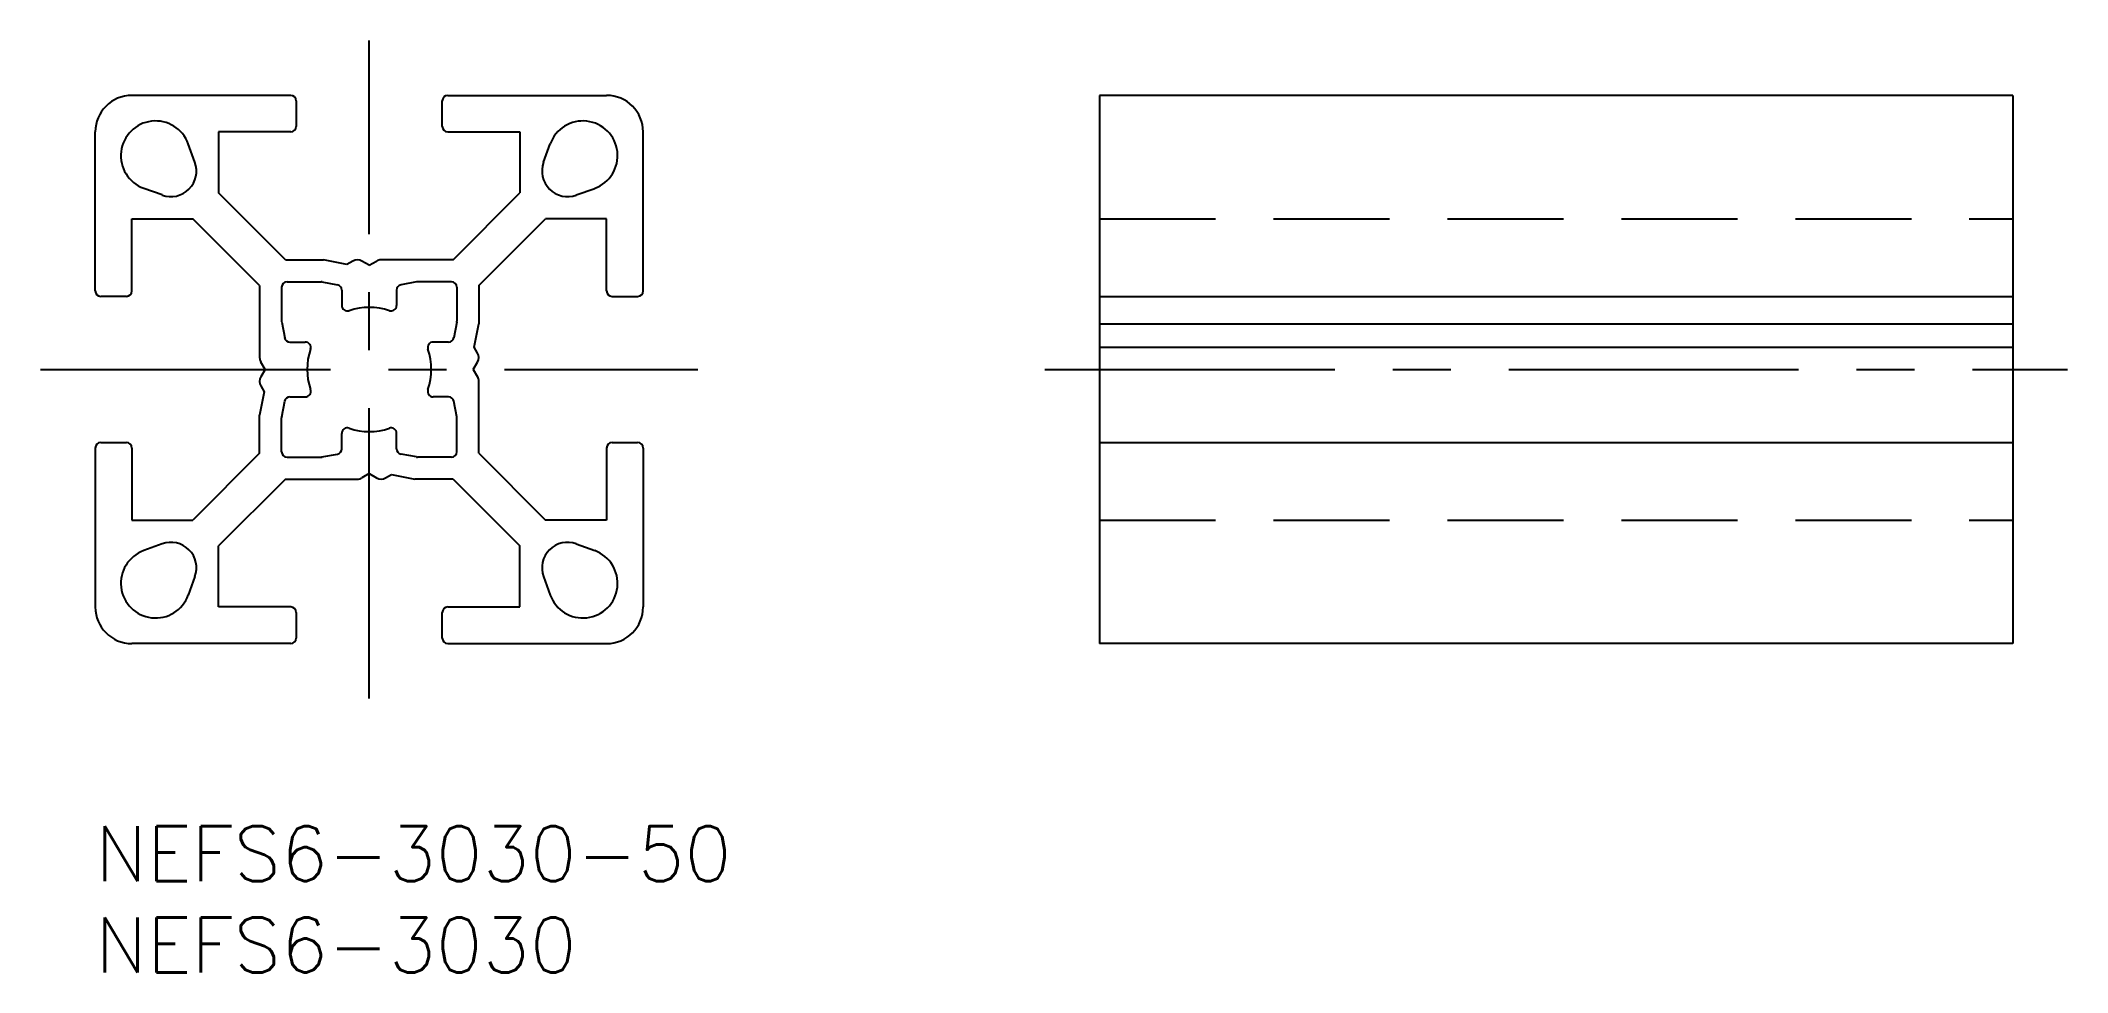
# Model space of a CAD drawing. Extents: x -3 to 108, y -8 to 43.
import ezdxf

# ---------------------------------------------------------------- set-up
doc = ezdxf.new("R2010")
doc.units = 0
doc.header["$LTSCALE"] = 0.5
doc.linetypes.add('CENTER', pattern=[50.8, 31.75, -6.35, 6.35, -6.35])
doc.linetypes.add('DASHED', pattern=[19.05, 12.7, -6.35])
for name, color, linetype in [('MSM_CENTER', 1, 'CENTER'), ('MSM_CONTINUOUS', 7, 'CONTINUOUS'), ('MSM_DASHED', 4, 'DASHED'), ('MSM_PART_NUMBER', 7, 'CONTINUOUS')]:
    doc.layers.add(name, color=color, linetype=linetype)
doc.styles.get("Standard").update_dxf_attribs({"font": 'txt.shx', "height": 1, "bigfont": 'bigfont.shx'})

# ---------------------------------------------------------------- blocks, each defined once
blk = doc.blocks.new('*U21')
at = {"layer": 'MSM_PART_NUMBER'}
blk.add_text('NEFS6-3030-50', height=3, dxfattribs=at).set_placement((0, -3))
blk = doc.blocks.new('*U22')
at = {"layer": 'MSM_PART_NUMBER'}
blk.add_text('NEFS6-3030', height=3, dxfattribs=at).set_placement((0, -8))

msp = doc.modelspace()

# ---------------------------------------------------------------- linework, layer by layer
at = {"layer": 'MSM_CENTER'}
for p, q in [((15, 7), (15, 43)), ((-3, 25), (33, 25)), ((52, 25), (108, 25))]:
    msp.add_line(p, q, dxfattribs=at)
at = {"layer": 'MSM_CONTINUOUS'}
for p, q in [((10.7, 40), (2, 40)), ((19.3, 40), (28, 40)), ((105, 40), (55, 40)), ((55, 40), (55, 10)), ((105, 40), (105, 10)), ((11, 39.7), (11, 38.3)), ((19, 38.3), (19, 39.7)), ((0, 29.3), (0, 38)), ((6.75, 38), (6.75, 34.66)), ((10.7, 38), (6.75, 38)), ((19.3, 38), (23.25, 38)), ((23.25, 38), (23.25, 34.66)), ((30, 29.3), (30, 38)), ((5.45, 36.34), (5.09, 37.35)), ((24.55, 36.34), (24.91, 37.35)), ((3.66, 34.55), (2.65, 34.91)), ((10.41, 31), (6.75, 34.66)), ((19.59, 31), (23.25, 34.66)), ((26.34, 34.55), (27.35, 34.91)), ((2, 33.25), (5.34, 33.25)), ((2, 29.3), (2, 33.25)), ((9, 29.59), (5.34, 33.25)), ((21, 29.59), (24.66, 33.25)), ((28, 33.25), (24.66, 33.25)), ((28, 29.3), (28, 33.25)), ((10.41, 31), (12.5, 31)), ((13.78, 30.75), (12.5, 31)), ((14.1, 30.93), (13.78, 30.75)), ((15, 30.7), (14.6, 30.93)), ((15, 30.7), (15.4, 30.93)), ((19.59, 31), (15.65, 31)), ((1.7, 29), (0.3, 29)), ((9, 29.59), (9, 25.65)), ((10.2, 29.5), (10.2, 27.64)), ((10.5, 29.8), (12.36, 29.8)), ((12.41, 29.79), (13.26, 29.63)), ((13.5, 29.34), (13.5, 28.5)), ((16.5, 29.34), (16.5, 28.5)), ((17.59, 29.79), (16.74, 29.63)), ((19.5, 29.8), (17.64, 29.8)), ((19.8, 29.5), (19.8, 27.64)), ((21, 29.59), (21, 27.5)), ((28.3, 29), (29.7, 29)), ((55, 29), (105, 29)), ((10.21, 27.59), (10.37, 26.74)), ((19.79, 27.59), (19.63, 26.74)), ((20.75, 26.22), (21, 27.5)), ((55, 27.5), (105, 27.5)), ((10.66, 26.5), (11.5, 26.5)), ((19.34, 26.5), (18.5, 26.5)), ((20.93, 25.9), (20.75, 26.22)), ((55, 26.22), (105, 26.22)), ((9.3, 25), (9.07, 25.4)), ((9.3, 25), (9.07, 24.6)), ((20.7, 25), (20.93, 25.4)), ((20.7, 25), (20.93, 24.6)), ((9.25, 23.78), (9, 22.5)), ((9.07, 24.1), (9.25, 23.78)), ((10.66, 23.5), (11.5, 23.5)), ((19.34, 23.5), (18.5, 23.5)), ((21, 20.41), (21, 24.35)), ((9, 20.41), (9, 22.5)), ((10.2, 20.5), (10.2, 22.36)), ((10.21, 22.41), (10.37, 23.26)), ((19.79, 22.41), (19.63, 23.26)), ((19.8, 20.5), (19.8, 22.36)), ((13.5, 20.66), (13.5, 21.5)), ((16.5, 20.66), (16.5, 21.5)), ((0, 20.7), (0, 12)), ((0.3, 21), (1.7, 21)), ((2, 20.7), (2, 16.75)), ((9, 20.41), (5.34, 16.75)), ((10.5, 20.2), (12.36, 20.2)), ((12.41, 20.21), (13.26, 20.37)), ((17.59, 20.21), (16.74, 20.37)), ((19.5, 20.2), (17.64, 20.2)), ((21, 20.41), (24.66, 16.75)), ((28, 20.7), (28, 16.75)), ((28.3, 21), (29.7, 21)), ((30, 20.7), (30, 12)), ((55, 21), (105, 21)), ((10.41, 19), (6.75, 15.34)), ((10.41, 19), (14.35, 19)), ((15, 19.3), (14.6, 19.07)), ((15, 19.3), (15.4, 19.07)), ((15.9, 19.07), (16.22, 19.25)), ((16.22, 19.25), (17.5, 19)), ((19.59, 19), (17.5, 19)), ((19.59, 19), (23.25, 15.34)), ((2, 16.75), (5.34, 16.75)), ((28, 16.75), (24.66, 16.75)), ((3.66, 15.45), (2.65, 15.09)), ((6.75, 12), (6.75, 15.34)), ((23.25, 12), (23.25, 15.34)), ((26.34, 15.45), (27.35, 15.09)), ((5.45, 13.66), (5.09, 12.65)), ((24.55, 13.66), (24.91, 12.65)), ((10.7, 12), (6.75, 12)), ((11, 11.7), (11, 10.3)), ((19, 10.3), (19, 11.7)), ((19.3, 12), (23.25, 12)), ((10.7, 10), (2, 10)), ((19.3, 10), (28, 10)), ((105, 10), (55, 10))]:
    msp.add_line(p, q, dxfattribs=at)
for centre, radius, start, end in [((2, 38), 2, 90, 180), ((10.7, 39.7), 0.3, 0, 90), ((19.3, 39.7), 0.3, 90, 180), ((28, 38), 2, 0, 90), ((3.3, 36.7), 1.9, 20, 250), ((10.7, 38.3), 0.3, 270, 0), ((19.3, 38.3), 0.3, 180, 270), ((26.7, 36.7), 1.9, 290, 160), ((4.14, 35.86), 1.4, 250, 20), ((25.86, 35.86), 1.4, 160, 290), ((14.35, 30.5), 0.5, 60, 120), ((15.65, 30.5), 0.5, 90, 120.0389), ((0.3, 29.3), 0.3, 180, 270), ((1.7, 29.3), 0.3, 270, 0), ((10.5, 29.5), 0.3, 90, 180), ((12.36, 29.5), 0.3, 79, 90), ((13.2, 29.34), 0.3, 0, 79), ((16.8, 29.34), 0.3, 101, 180), ((17.64, 29.5), 0.3, 90, 101), ((19.5, 29.5), 0.3, 0, 90), ((28.3, 29.3), 0.3, 180, 270), ((29.7, 29.3), 0.3, 270, 0), ((13.8, 28.5), 0.3, 180, 288.9246), ((15, 25), 3.4, 71.0754, 108.9246), ((16.2, 28.5), 0.3, 251.0754, 0), ((10.5, 27.64), 0.3, 180, 191), ((10.66, 26.8), 0.3, 191, 270), ((19.34, 26.8), 0.3, 270, 349), ((19.5, 27.64), 0.3, 349, 0), ((9.5, 25.65), 0.5, 180, 210.0389), ((11.5, 26.2), 0.3, 341.0754, 90), ((15, 25), 3.4, 161.0754, 198.9246), ((18.5, 26.2), 0.3, 90, 198.9246), ((15, 25), 3.4, 341.0754, 18.9246), ((20.5, 25.65), 0.5, 330, 30), ((9.5, 24.35), 0.5, 150, 210), ((20.5, 24.35), 0.5, 0, 30.0389), ((10.66, 23.2), 0.3, 90, 169), ((11.5, 23.8), 0.3, 270, 18.9246), ((18.5, 23.8), 0.3, 161.0754, 270), ((19.34, 23.2), 0.3, 11, 90), ((10.5, 22.36), 0.3, 169, 180), ((19.5, 22.36), 0.3, 0, 11), ((13.8, 21.5), 0.3, 71.0754, 180), ((15, 25), 3.4, 251.0754, 288.9246), ((16.2, 21.5), 0.3, 0, 108.9246), ((0.3, 20.7), 0.3, 90, 180), ((1.7, 20.7), 0.3, 0, 90), ((10.5, 20.5), 0.3, 180, 270), ((12.36, 20.5), 0.3, 270, 281), ((13.2, 20.66), 0.3, 281, 0), ((16.8, 20.66), 0.3, 180, 259), ((17.64, 20.5), 0.3, 259, 270), ((19.5, 20.5), 0.3, 270, 0), ((28.3, 20.7), 0.3, 90, 180), ((29.7, 20.7), 0.3, 0, 90), ((14.35, 19.5), 0.5, 270, 300.0389), ((15.65, 19.5), 0.5, 240, 300), ((3.3, 13.3), 1.9, 110, 340), ((4.14, 14.14), 1.4, 340, 110), ((25.86, 14.14), 1.4, 70, 200), ((26.7, 13.3), 1.9, 200, 70), ((2, 12), 2, 180, 270), ((10.7, 11.7), 0.3, 0, 90), ((19.3, 11.7), 0.3, 90, 180), ((28, 12), 2, 270, 0), ((10.7, 10.3), 0.3, 270, 0), ((19.3, 10.3), 0.3, 180, 270)]:
    msp.add_arc(centre, radius, start, end, dxfattribs=at)
at = {"layer": 'MSM_DASHED'}
for p, q in [((55, 33.25), (105, 33.25)), ((55, 16.75), (105, 16.75))]:
    msp.add_line(p, q, dxfattribs=at)

# ---------------------------------------------------------------- block references
at = {"layer": 'MSM_CONTINUOUS'}
for name in ['*U21', '*U22']:
    msp.add_blockref(name, (0, 0), dxfattribs=at)

doc.saveas('drawing.dxf')
